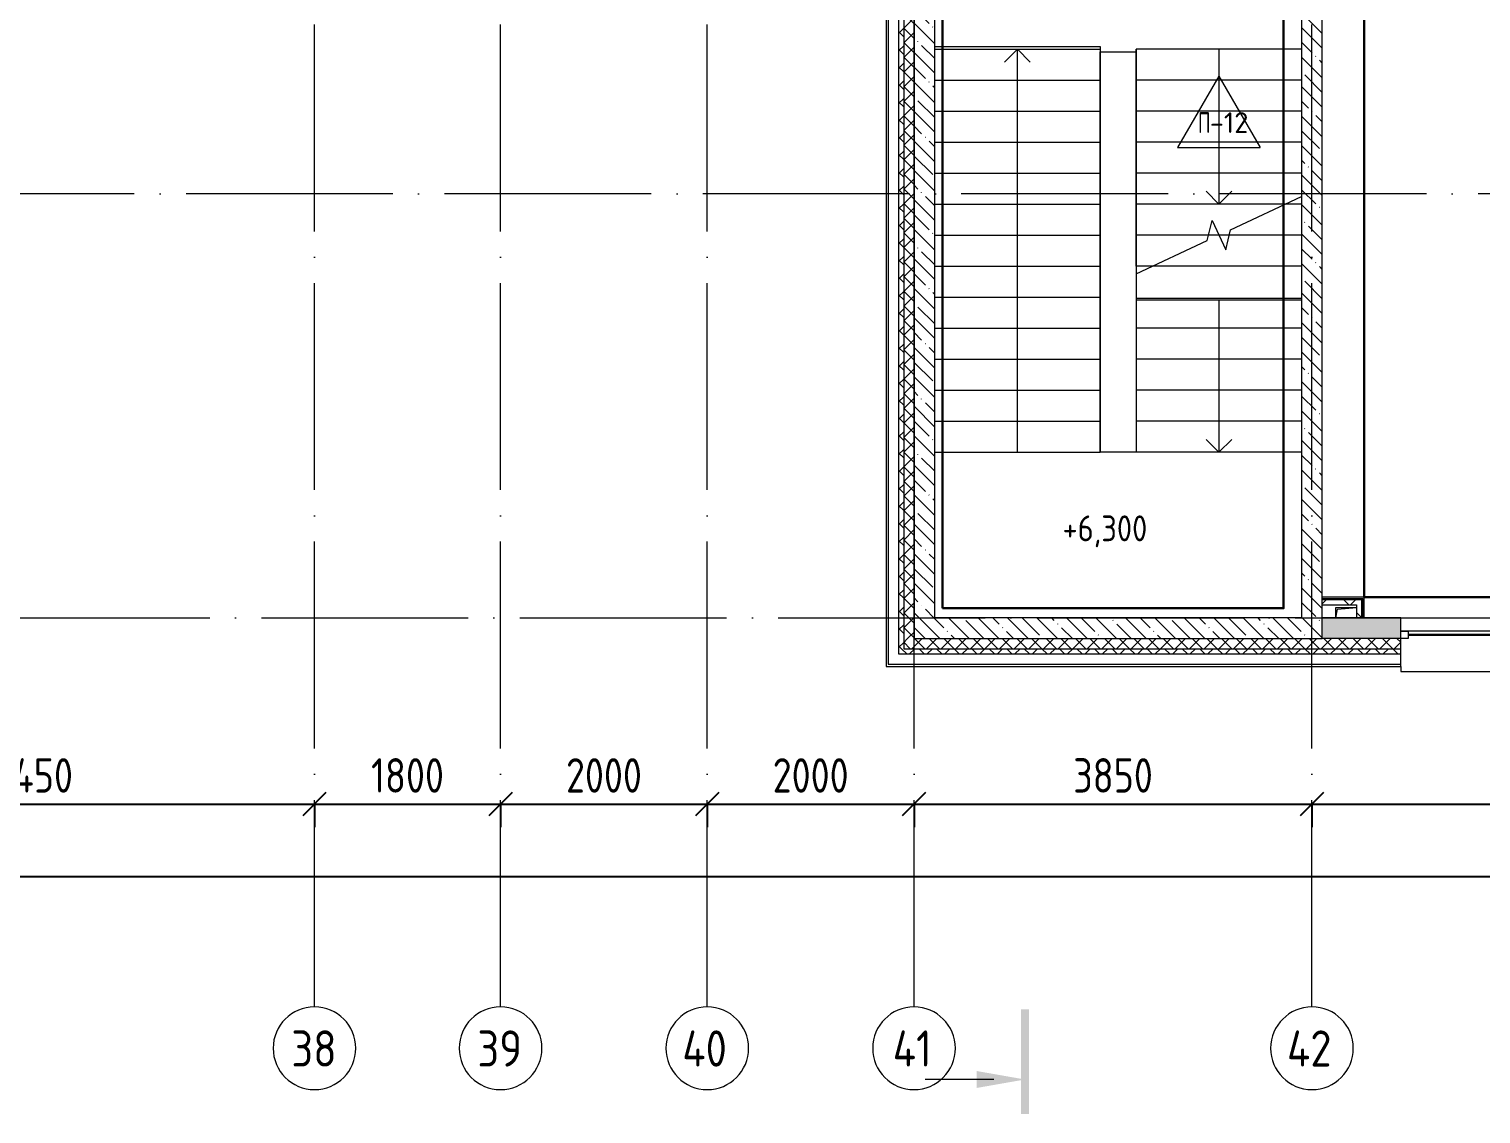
# Model space of a CAD drawing. Header units: millimetres. Extents: x -592259 to 288321, y -552984 to 293768.
# Drawn here: x 155991 to 170038, y -263330 to -252837 of the extents above; entities that cross this region are included whole.
import ezdxf

# ---------------------------------------------------------------- set-up
doc = ezdxf.new("R2010")
doc.units = ezdxf.units.MM
doc.linetypes.add('ADSK_Линия сетки', pattern=[2500, 2000, -250, 0, -250])
doc.linetypes.add('ADSK_Скрыто', pattern=[600, 300, -300])
doc.layers.get('Defpoints').update_dxf_attribs({"color": 250})
for name, color, linetype, lineweight in [('4.5) Штук Гипсовая по ЖБ', 6, 'Continuous', 30), ('4.7) Штук. 6 вып.', 6, 'Continuous', 30), ('A-____-____-DIMS', 250, 'Continuous', 9), ('A-DETL-GENF-OTLN', 250, 'Continuous', 5), ('A-FLOR-____-OTLN', 250, 'Continuous', 9), ('A-GLAZ-____-MCUT', 250, 'Continuous', 9), ('A-GLAZ-____-OTLN', 250, 'Continuous', 5), ('A-ROOF-___-IDEN', 250, 'Continuous', 9), ('A-ROOF-____-MCUT', 250, 'Continuous', 9), ('A-ROOF-____-OTLN', 250, 'Continuous', 5), ('A-ROOF-FNSH-MCUT', 250, 'Continuous', 9), ('A-WALL-____-MCUT', 250, 'Continuous', 13), ('A-WALL-____-PATT', 250, 'Continuous', 13), ('A-WALL-FNSH-MCUT', 250, 'Continuous', 13), ('G-____-____-DIMS', 250, 'Continuous', 9), ('G-____-____-SYMB', 250, 'ADSK_Скрыто', 9), ('I-WALL-____-OTLN', 250, 'Continuous', 9), ('S-GRID-____-IDEN', 250, 'Continuous', 9), ('S-GRID-____-OTLN', 250, 'Continuous', 9), ('S-STRS-____-MBND', 250, 'Continuous', 5), ('S-STRS-____-OTLN', 250, 'Continuous', 5)]:
    doc.layers.add(name, color=color, linetype=linetype, lineweight=lineweight)
doc.styles.add('GOST Common', font='', dxfattribs={"width": 0.9, "height": 350})
doc.styles.add('GOST Common_1', font='', dxfattribs={"width": 0.9, "height": 250})
doc.styles.add('ISOCPEUR_2', font='isocpeur.ttf', dxfattribs={"height": 160})
doc.styles.get("Standard").update_dxf_attribs({"font": 'ГОСТ тип А.ttf'})
doc.styles.get('GOST Common').set_extended_font_data('GOST Common')
doc.styles.get('GOST Common_1').set_extended_font_data('GOST Common')
doc.dimstyles.new('А3', dxfattribs={"dimtxt": 333, "dimasz": 222, "dimexe": 222, "dimexo": 111, "dimgap": 111, "dimtad": 1, "dimtoh": 1, "dimdec": 0, "dimrnd": 0.0015, "dimzin": 0, "dimdsep": 46, "dimtxsty": 'Standard', "dimblk": 'OBLIQUE', "dimcen": 0, "dimclrd": 7, "dimclre": 7, "dimclrt": 7, "dimadec": 0, "dimazin": 0, "dimtfac": 1, "dimtdec": 0, "dimtofl": 0, "dimtmove": 0, "dimatfit": 3, "dimfxl": 1, "dimtolj": 1, "dimtzin": 0, "dimarcsym": 0})
pattern_1 = [(135, (28052.9, -258555.93), (-84.85281, -84.85281), []), (225, (28052.9, -258555.93), (84.85281, -84.85281), [])]
pattern_2 = [(45, (28052.91, -258555.93), (-70.71068, 70.71068), []), (135, (28052.91, -258555.93), (-70.71068, -70.71068), [])]
pattern_3 = [(135, (28052.9, -258555.93), (-142.5612, -142.5612), []), (135, (28195.47, -258555.93), (-142.5612, -142.5612), [252.016, -50.403, 3.353, -47.05])]
pattern_4 = [(45, (28052.9, -258555.93), (-141.42136, 141.42136), []), (135, (28052.9, -258555.93), (-141.42136, -141.42136), [])]

# ---------------------------------------------------------------- blocks, each defined once
blk = doc.blocks.new('Окно_СКБ_2Ст1 - Окно_СКБ_2Ст 3300_ОК2л-29018870-АР1_Маркировочный план 3 этажа секция 2_3')
at = {"layer": 'A-GLAZ-____-MCUT'}
for p, q in [((-1650, -195), (-1650, -125)), ((-1650, -125), (-1580, -125)), ((-1580, -125), (-1580, -195)), ((-820, -195), (-820, -125)), ((-820, -125), (-750, -125)), ((-750, -125), (-750, -195)), ((1580, -195), (1580, -125)), ((1580, -125), (1650, -125)), ((1650, -125), (1650, -195)), ((-1580, -195), (-1650, -195)), ((-1580, -195), (-1600, -195)), ((-1600, -195), (-1600, -205)), ((-1600, -205), (-800, -205)), ((-800, -205), (-1600, -205)), ((-820, -155), (-1580, -155)), ((-1580, -155), (-1580, -195)), ((-1530, -205), (-1530, -155)), ((-870, -205), (-870, -155)), ((-820, -195), (-820, -155)), ((-750, -195), (-820, -195)), ((-800, -195), (-820, -195)), ((-800, -205), (-800, -195)), ((1650, -195), (1580, -195))]:
    blk.add_line(p, q, dxfattribs=at)
at = {"layer": 'A-GLAZ-____-MCUT', "lineweight": 5}
for p, q in [((-1530, -175), (-870, -175)), ((-870, -185), (-1530, -185)), ((1580, -155), (-750, -155)), ((1580, -165), (-750, -165))]:
    blk.add_line(p, q, dxfattribs=at)
at = {"layer": 'A-GLAZ-____-OTLN'}
for p, q in [((-1650, -195), (-1600, -195)), ((-800, -195), (1650, -195))]:
    blk.add_line(p, q, dxfattribs=at)
blk = doc.blocks.new('WNW_Отлив1 - Отлив_металлический 2-28598290-АР1_Маркировочный план 3 этажа секция 2_3')
at = {"layer": 'A-GLAZ-____-OTLN'}
for p, q in [((1650, 320), (-1650, 320)), ((-1650, 320), (-1650, 270)), ((1650, 270), (1650, 320))]:
    blk.add_line(p, q, dxfattribs=at)
blk = doc.blocks.new('_Wn_-As_OpeningMEP_floor__Rectangular - _Wn_-As_OpeningMEP_floor__Rectangular-35307840-АР1_Маркировочный план 3 этажа секция 2_3')
at = {"layer": 'A-DETL-GENF-OTLN', "lineweight": 5}
for p, q in [((-100, 0), (-82, 82)), ((-82, 82), (100, 100))]:
    blk.add_line(p, q, dxfattribs=at)
blk = doc.blocks.new('Ось сетки - Круг_Ø8 мм-39983606-АР1_Маркировочный план 3 этажа секция 2_3')
at = {"layer": 'S-GRID-____-IDEN'}
for start, end in [(360, 180), (180, 360)]:
    blk.add_arc((0, 0), 4, start, end, dxfattribs=at)
blk = doc.blocks.new('_Oblique')
at = {"color": 0, "linetype": 'ByBlock', "lineweight": -2}
blk.add_line((-0.5, -0.5), (0.5, 0.5), dxfattribs=at)
blk = doc.blocks.new('*D4381')
at = {"layer": 'A-____-____-DIMS', "color": 7, "lineweight": -2, "transparency": 16777216}
for p, q in [((153303, -260333), (158753, -260333)), ((153303, -260344), (153303, -260555)), ((158753, -260344), (158753, -260555))]:
    blk.add_line(p, q, dxfattribs=at)
at = {"layer": 'Defpoints', "color": 0, "transparency": 16777216}
for p in [(153303, -260233), (158753, -260233), (158753, -260333)]:
    blk.add_point(p, dxfattribs=at)
at = {"layer": 'A-____-____-DIMS', "color": 7, "lineweight": -2, "transparency": 16777216, "xscale": 222, "yscale": 222, "zscale": 222, "rotation": 180}
blk.add_blockref('_Oblique', (153303, -260333), dxfattribs=at)
at = {"layer": 'A-____-____-DIMS', "color": 7, "lineweight": -2, "transparency": 16777216, "xscale": 222, "yscale": 222, "zscale": 222}
blk.add_blockref('_Oblique', (158753, -260333), dxfattribs=at)
at = {"layer": 'A-____-____-DIMS', "color": 7, "transparency": 16777216, "insert": (156028, -260056), "char_height": 333, "width": 2.57, "attachment_point": 5}
blk.add_mtext('\\A1;5450', dxfattribs=at)
blk = doc.blocks.new('*D4382')
at = {"layer": 'A-____-____-DIMS', "color": 7, "lineweight": -2, "transparency": 16777216}
for p, q in [((158753, -260333), (160553, -260333)), ((158753, -260344), (158753, -260555)), ((160553, -260344), (160553, -260555))]:
    blk.add_line(p, q, dxfattribs=at)
at = {"layer": 'Defpoints', "color": 0, "transparency": 16777216}
for p in [(158753, -260233), (160553, -260233), (160553, -260333)]:
    blk.add_point(p, dxfattribs=at)
at = {"layer": 'A-____-____-DIMS', "color": 7, "lineweight": -2, "transparency": 16777216, "xscale": 222, "yscale": 222, "zscale": 222, "rotation": 180}
blk.add_blockref('_Oblique', (158753, -260333), dxfattribs=at)
at = {"layer": 'A-____-____-DIMS', "color": 7, "lineweight": -2, "transparency": 16777216, "xscale": 222, "yscale": 222, "zscale": 222}
blk.add_blockref('_Oblique', (160553, -260333), dxfattribs=at)
at = {"layer": 'A-____-____-DIMS', "color": 7, "transparency": 16777216, "insert": (159653, -260056), "char_height": 333, "width": 2.3, "attachment_point": 5}
blk.add_mtext('\\A1;1800', dxfattribs=at)
blk = doc.blocks.new('*D4383')
at = {"layer": 'A-____-____-DIMS', "color": 7, "lineweight": -2, "transparency": 16777216}
for p, q in [((160553, -260333), (162553, -260333)), ((160553, -260344), (160553, -260555)), ((162553, -260344), (162553, -260555))]:
    blk.add_line(p, q, dxfattribs=at)
at = {"layer": 'Defpoints', "color": 0, "transparency": 16777216}
for p in [(160553, -260233), (162553, -260233), (162553, -260333)]:
    blk.add_point(p, dxfattribs=at)
at = {"layer": 'A-____-____-DIMS', "color": 7, "lineweight": -2, "transparency": 16777216, "xscale": 222, "yscale": 222, "zscale": 222, "rotation": 180}
blk.add_blockref('_Oblique', (160553, -260333), dxfattribs=at)
at = {"layer": 'A-____-____-DIMS', "color": 7, "lineweight": -2, "transparency": 16777216, "xscale": 222, "yscale": 222, "zscale": 222}
blk.add_blockref('_Oblique', (162553, -260333), dxfattribs=at)
at = {"layer": 'A-____-____-DIMS', "color": 7, "transparency": 16777216, "insert": (161553, -260056), "char_height": 333, "width": 2.48, "attachment_point": 5}
blk.add_mtext('\\A1;2000', dxfattribs=at)
blk = doc.blocks.new('*D4384')
at = {"layer": 'A-____-____-DIMS', "color": 7, "lineweight": -2, "transparency": 16777216}
for p, q in [((162553, -260333), (164553, -260333)), ((162553, -260344), (162553, -260555)), ((164553, -260344), (164553, -260555))]:
    blk.add_line(p, q, dxfattribs=at)
at = {"layer": 'Defpoints', "color": 0, "transparency": 16777216}
for p in [(162553, -260233), (164553, -260233), (164553, -260333)]:
    blk.add_point(p, dxfattribs=at)
at = {"layer": 'A-____-____-DIMS', "color": 7, "lineweight": -2, "transparency": 16777216, "xscale": 222, "yscale": 222, "zscale": 222, "rotation": 180}
blk.add_blockref('_Oblique', (162553, -260333), dxfattribs=at)
at = {"layer": 'A-____-____-DIMS', "color": 7, "lineweight": -2, "transparency": 16777216, "xscale": 222, "yscale": 222, "zscale": 222}
blk.add_blockref('_Oblique', (164553, -260333), dxfattribs=at)
at = {"layer": 'A-____-____-DIMS', "color": 7, "transparency": 16777216, "insert": (163553, -260056), "char_height": 333, "width": 2.48, "attachment_point": 5}
blk.add_mtext('\\A1;2000', dxfattribs=at)
blk = doc.blocks.new('*D4385')
at = {"layer": 'A-____-____-DIMS', "color": 7, "lineweight": -2, "transparency": 16777216}
for p, q in [((164553, -260333), (168403, -260333)), ((164553, -260344), (164553, -260555)), ((168403, -260344), (168403, -260555))]:
    blk.add_line(p, q, dxfattribs=at)
at = {"layer": 'Defpoints', "color": 0, "transparency": 16777216}
for p in [(164553, -260233), (168403, -260233), (168403, -260333)]:
    blk.add_point(p, dxfattribs=at)
at = {"layer": 'A-____-____-DIMS', "color": 7, "lineweight": -2, "transparency": 16777216, "xscale": 222, "yscale": 222, "zscale": 222, "rotation": 180}
blk.add_blockref('_Oblique', (164553, -260333), dxfattribs=at)
at = {"layer": 'A-____-____-DIMS', "color": 7, "lineweight": -2, "transparency": 16777216, "xscale": 222, "yscale": 222, "zscale": 222}
blk.add_blockref('_Oblique', (168403, -260333), dxfattribs=at)
at = {"layer": 'A-____-____-DIMS', "color": 7, "transparency": 16777216, "insert": (166478, -260056), "char_height": 333, "width": 2.48, "attachment_point": 5}
blk.add_mtext('\\A1;3850', dxfattribs=at)
blk = doc.blocks.new('*D4386')
at = {"layer": 'A-____-____-DIMS', "color": 7, "lineweight": -2, "transparency": 16777216}
for p, q in [((168403, -260333), (173303, -260333)), ((168403, -260344), (168403, -260555)), ((173303, -260344), (173303, -260555))]:
    blk.add_line(p, q, dxfattribs=at)
at = {"layer": 'Defpoints', "color": 0, "transparency": 16777216}
for p in [(168403, -260233), (173303, -260233), (173303, -260333)]:
    blk.add_point(p, dxfattribs=at)
at = {"layer": 'A-____-____-DIMS', "color": 7, "lineweight": -2, "transparency": 16777216, "xscale": 222, "yscale": 222, "zscale": 222, "rotation": 180}
blk.add_blockref('_Oblique', (168403, -260333), dxfattribs=at)
at = {"layer": 'A-____-____-DIMS', "color": 7, "lineweight": -2, "transparency": 16777216, "xscale": 222, "yscale": 222, "zscale": 222}
blk.add_blockref('_Oblique', (173303, -260333), dxfattribs=at)
at = {"layer": 'A-____-____-DIMS', "color": 7, "transparency": 16777216, "insert": (170853, -260056), "char_height": 333, "width": 2.57, "attachment_point": 5}
blk.add_mtext('\\A1;4900', dxfattribs=at)
blk = doc.blocks.new('*D4432')
at = {"layer": 'A-____-____-DIMS', "color": 7, "lineweight": -2, "transparency": 16777216}
for p, q in [((97203, -261033), (180803, -261033)), ((97203, -261044), (97203, -261255)), ((180803, -261044), (180803, -261255))]:
    blk.add_line(p, q, dxfattribs=at)
at = {"layer": 'Defpoints', "color": 0, "transparency": 16777216}
for p in [(97203, -260933), (180803, -260933), (180803, -261033)]:
    blk.add_point(p, dxfattribs=at)
at = {"layer": 'A-____-____-DIMS', "color": 7, "lineweight": -2, "transparency": 16777216, "xscale": 222, "yscale": 222, "zscale": 222, "rotation": 180}
blk.add_blockref('_Oblique', (97203, -261033), dxfattribs=at)
at = {"layer": 'A-____-____-DIMS', "color": 7, "lineweight": -2, "transparency": 16777216, "xscale": 222, "yscale": 222, "zscale": 222}
blk.add_blockref('_Oblique', (180803, -261033), dxfattribs=at)
at = {"layer": 'A-____-____-DIMS', "color": 7, "transparency": 16777216, "insert": (139003, -260756), "char_height": 333, "width": 3.1, "attachment_point": 5}
blk.add_mtext('\\A1;83600', dxfattribs=at)
blk = doc.blocks.new('Разрез - Номер вида сзади_3_5 мм-32550532-АР1_Маркировочный план 3 этажа секция 2_3')
at = {"layer": 'G-____-____-SYMB', "linetype": 'Continuous'}
for points in [[(9.8, 0.4), (9.8, -0.39), (-0.33, -0.39), (-0.33, 0.4)], [(2.18, -4.67), (3, 0), (3.82, -4.67)]]:
    blk.add_hatch(color=256, dxfattribs=at).paths.add_polyline_path(points)
at = {"layer": 'G-____-____-SYMB', "linetype": 'Continuous', "lineweight": 20}
blk.add_line((3, -3), (3, -9.66), dxfattribs=at)
blk = doc.blocks.new('ADSK_Марка_отделка-ступеней - Типоразмер_ADSK_Марка-39154903-АР1_Маркировочный план 3 этажа секция 2_3')
at = {"layer": 'A-ROOF-___-IDEN'}
for p, q in [((0, 6.22), (-4, -0.71)), ((0, 6.22), (4, -0.71)), ((-4, -0.71), (4, -0.71))]:
    blk.add_line(p, q, dxfattribs=at)

msp = doc.modelspace()

# ---------------------------------------------------------------- hatches: boundary and pattern name
at = {"layer": 'A-WALL-____-PATT', "lineweight": 15}
h = msp.add_hatch(dxfattribs=at)
h.set_pattern_fill('FP_19', color=256, style=0, pattern_type=2)
h.set_pattern_definition(pattern_3)
h.paths.add_polyline_path([(168302.9057, -258730.9286), (168502.9057, -258730.9286), (168502.9057, -251445.9292), (168302.9057, -251445.9292), (168302.9057, -258704.5955)])
h.paths.add_polyline_path([(168302.9057, -249805.9292), (168502.9057, -249805.9292), (168502.9057, -248130.928), (168302.9057, -248130.928), (168302.9057, -249785.9292)])
h = msp.add_hatch(dxfattribs=at)
h.set_pattern_fill('FP_19', color=256, style=0, pattern_type=2)
h.set_pattern_definition(pattern_3)
h.paths.add_polyline_path([(164752.9057, -258530.9286), (164752.9057, -250830.8689), (164552.9057, -250830.8689), (164552.9057, -258530.9286)])
h.paths.add_polyline_path([(164728.2838, -249930.8689), (164752.9057, -249930.8689), (164752.9057, -248530.9286), (164552.9057, -248530.9286), (164552.9057, -249930.8689)])
h = msp.add_hatch(dxfattribs=at)
h.set_pattern_fill('FP_48', color=256, style=0, pattern_type=2)
h.set_pattern_definition(pattern_1)
h.paths.add_polyline_path([(164402.8838, -258830.9286), (164452.8838, -258830.9286), (164452.8838, -250830.8689), (164402.8838, -250830.8689), (164402.8838, -258830.2957)])
h.paths.add_polyline_path([(164452.8838, -249930.8689), (164452.8838, -248800.9286), (164402.8838, -248800.9286), (164402.8838, -249930.8689)])
h = msp.add_hatch(dxfattribs=at)
h.set_pattern_fill('FP_49', color=256, style=0, pattern_type=2)
h.set_pattern_definition(pattern_2)
h.paths.add_polyline_path([(164452.8838, -258730.9286), (164552.8838, -258730.9286), (164552.8838, -250830.8689), (164452.8838, -250830.8689), (164452.8838, -258530.9286)])
h.paths.add_polyline_path([(164452.8838, -249930.8689), (164552.8838, -249930.8689), (164552.8838, -248800.9286), (164452.8838, -248800.9286), (164452.8838, -249305.9292)])
h = msp.add_hatch(dxfattribs=at)
h.set_pattern_fill('FP_52', color=256, style=0, pattern_type=2)
h.set_pattern_definition(pattern_4)
h.paths.add_polyline_path([(168783.0927, -258405.9286), (168882.8838, -258405.9286), (168882.8838, -258355.9286), (168502.9057, -258356.1252), (168502.9057, -258405.9286), (168626.5381, -258405.9286)])
h = msp.add_hatch(dxfattribs=at)
h.set_pattern_fill('FP_52', color=256, style=0, pattern_type=2)
h.set_pattern_definition(pattern_4)
h.paths.add_polyline_path([(168832.8838, -258530.9286), (168882.8838, -258530.9286), (168882.8838, -258405.9286), (168832.8838, -258405.9286), (168832.8838, -258430.9286)])
h = msp.add_hatch(dxfattribs=at)
h.set_pattern_fill('FP_19', color=256, style=0, pattern_type=2)
h.set_pattern_definition(pattern_3)
h.paths.add_polyline_path([(167431.4897, -258730.9286), (168302.9051, -258730.9286), (168302.9051, -258530.9286), (164552.9057, -258530.9286), (164552.9057, -258730.9286), (166079.8867, -258730.9286)])
h = msp.add_hatch(dxfattribs=at)
h.set_pattern_fill('FP_124', color=256, style=0, pattern_type=2)
h.set_pattern_definition([(50, (28052.9, -258555.93), (364.3679, -31.8783), [38.1, -419.1]), (355, (28052.9, -258555.93), (-70.48585, 382.1133), [30.48, -335.28]), (100.451, (28083.27, -258558.6), (293.885, 350.2334), [32.38, -356.18]), (46.184, (28052.9, -258454.33), (542.1585, -84.0858), [57.15, -628.65]), (96.636, (28098.1, -258461.34), (474.8049, 494.8554), [48.57, -534.27]), (351.184, (28052.9, -258454.33), (474.8102, 494.85), [45.72, -502.92]), (21, (28103.7, -258479.73), (303.22847, -204.53046), [38.1, -419.1]), (326, (28103.7, -258479.73), (123.6039, 368.376), [30.48, -335.28]), (71.451, (28128.97, -258496.77), (426.8341, 163.8427), [32.38, -356.18]), (37.5, (28052.9, -258555.93), (6.17665, 169.11015), [16.764, -314.452, 16.764, -323.596, -336.55]), (37.5, (28052.9, -258555.93), (6.17665, 169.11015), [-671.576, 16.764, -319.786]), (7.5, (28052.9, -258555.93), (133.63888, 200.3615), [16.764, -177.292, 16.764, -306.832, -128.27]), (7.5, (28052.9, -258555.93), (133.63888, 200.3615), [-517.652, 16.764, -111.506]), (327.5, (27939.62, -258555.93), (271.18182, -11.45836), [16.764, -110.236, 16.764, -379.476, -525.78]), (327.5, (27939.62, -258555.93), (271.18182, -11.45836), [-523.24, 16.764, -509.016]), (317.5, (27888.82, -258555.93), (296.2585, 50.85285), [16.764, -148.336, 16.764, -246.38, -373.38]), (317.5, (27888.82, -258555.93), (296.2585, 50.85285), [-428.244, 16.764, -356.616])])
h.paths.add_polyline_path([(173502.8838, -258730.9286), (180602.9057, -258730.9286), (180602.9057, -258530.9286), (173502.8838, -258530.9286), (173502.8838, -258543.6638)])
h.paths.add_polyline_path([(172792.8342, -258730.9286), (173102.8838, -258730.9286), (173102.8838, -258530.9286), (172562.4057, -258530.9286), (172562.4057, -258730.9286)])
h.paths.add_polyline_path([(169262.4057, -258730.9286), (169262.4057, -258530.9286), (168502.9057, -258530.9286), (168502.9057, -258730.9286), (168783.0927, -258730.9286)])
h = msp.add_hatch(dxfattribs=at)
h.set_pattern_fill('FP_49', color=256, style=0, pattern_type=2)
h.set_pattern_definition(pattern_2)
h.paths.add_polyline_path([(168302.9051, -258830.9286), (168402.8832, -258830.9286), (168402.8832, -258730.9286), (164452.8838, -258730.9286), (164452.9057, -258830.9286), (167431.4897, -258830.9286)])
h = msp.add_hatch(dxfattribs=at)
h.set_pattern_fill('FP_49', color=256, style=0, pattern_type=2)
h.set_pattern_definition(pattern_2)
h.paths.add_polyline_path([(173102.8838, -258830.9286), (173212.9057, -258830.9286), (173212.9057, -258730.9286), (172562.4057, -258730.9286), (172562.4057, -258830.9286), (172992.8342, -258830.9286)])
h.paths.add_polyline_path([(169262.4057, -258830.9286), (169262.4057, -258730.9286), (168402.8832, -258730.9286), (168402.8832, -258830.9286), (168783.0927, -258830.9286)])
h = msp.add_hatch(dxfattribs=at)
h.set_pattern_fill('FP_48', color=256, style=0, pattern_type=2)
h.set_pattern_definition(pattern_1)
h.paths.add_polyline_path([(168302.9051, -258880.9286), (168402.8832, -258880.9286), (168402.8832, -258830.9286), (164402.8838, -258830.9286), (164402.8838, -258880.9286), (167431.4897, -258880.9286)])
h = msp.add_hatch(dxfattribs=at)
h.set_pattern_fill('FP_48', color=256, style=0, pattern_type=2)
h.set_pattern_definition(pattern_1)
h.paths.add_polyline_path([(173212.9057, -258880.9286), (173212.9057, -258830.9286), (172562.4057, -258830.9286), (172562.4057, -258880.9286), (173102.8838, -258880.9286)])
h.paths.add_polyline_path([(169262.4057, -258880.9286), (169262.4057, -258830.9286), (168402.8832, -258830.9286), (168402.8832, -258880.9286), (168783.0927, -258880.9286)])

# ---------------------------------------------------------------- linework, layer by layer
at = {"layer": '4.5) Штук Гипсовая по ЖБ'}
for p, q in [((168907.84, -258330.9286), (168907.84, -248048.4336)), ((172847.6512, -258330.9286), (168907.84, -258330.9286))]:
    msp.add_line(p, q, dxfattribs=at)
at = {"layer": '4.7) Штук. 6 вып.'}
msp.add_lwpolyline([(164829.0087, -258439.794), (168128.3184, -258439.794), (168128.3184, -249672.6995), (164829.0087, -249672.6995)], close=True, dxfattribs=at)
at = {"layer": 'A-FLOR-____-OTLN', "lineweight": 5}
for p, q in [((164752.9057, -253030.9292), (166352.9057, -253030.9292)), ((166352.9057, -253030.9292), (166352.9057, -253055.9292)), ((166352.9057, -253055.9292), (166702.9053, -253055.9292)), ((168632.8838, -258530.9286), (168632.8838, -258430.9286)), ((168632.8838, -258430.9286), (168832.8838, -258430.9286))]:
    msp.add_line(p, q, dxfattribs=at)
at = {"layer": 'A-ROOF-____-MCUT', "color": 7, "lineweight": 13}
for p, q in [((166702.9053, -255439.9292), (166702.9053, -255455.9292)), ((166702.9053, -255439.9292), (168302.9057, -255439.9292)), ((166702.9053, -255455.9292), (168302.9057, -255455.9292))]:
    msp.add_line(p, q, dxfattribs=at)
at = {"layer": 'A-ROOF-____-OTLN'}
for p, q in [((164752.9057, -253005.9292), (166352.9057, -253005.9292)), ((166352.9057, -253005.9292), (166352.9057, -253030.9292)), ((166352.9057, -253055.9292), (166352.9057, -255130.9292)), ((166702.9053, -253630.9292), (166702.9053, -253030.9292)), ((168302.9057, -253030.9292), (166702.9053, -253030.9292)), ((164752.9057, -253330.9292), (166352.9057, -253330.9292)), ((168302.9057, -253330.9292), (166702.9053, -253330.9292)), ((164752.9057, -253630.9292), (166352.9057, -253630.9292)), ((166702.9053, -255130.9292), (166702.9053, -253630.9292)), ((168302.9057, -253630.9292), (166702.9053, -253630.9292)), ((164752.9057, -253930.9292), (166352.9057, -253930.9292)), ((168302.9057, -253930.9292), (166702.9053, -253930.9292)), ((164752.9057, -254230.9292), (166352.9057, -254230.9292)), ((168302.9057, -254230.9292), (166702.9053, -254230.9292)), ((164752.9057, -254530.9292), (166352.9057, -254530.9292)), ((168302.9057, -254530.9292), (166702.9053, -254530.9292)), ((164752.9057, -254830.9292), (166352.9057, -254830.9292)), ((168302.9057, -254830.9292), (166702.9053, -254830.9292)), ((164752.9057, -255130.9292), (166352.9057, -255130.9292)), ((166352.9057, -255130.9292), (166352.9057, -256930.9292)), ((164752.9057, -255430.9292), (166352.9057, -255430.9292)), ((164752.9057, -255730.9292), (166352.9057, -255730.9292)), ((164752.9057, -256030.9292), (166352.9057, -256030.9292)), ((164752.9057, -256330.9292), (166352.9057, -256330.9292)), ((164752.9057, -256630.9292), (166352.9057, -256630.9292)), ((164752.9057, -256930.9292), (166352.9057, -256930.9292))]:
    msp.add_line(p, q, dxfattribs=at)
at = {"layer": 'A-ROOF-FNSH-MCUT', "color": 10, "lineweight": 5}
for p, q in [((166702.9053, -255130.9292), (166702.9053, -255439.9292)), ((168302.9057, -255130.9292), (166702.9053, -255130.9292))]:
    msp.add_line(p, q, dxfattribs=at)
at = {"layer": 'A-WALL-____-MCUT', "lineweight": 15}
for p, q in [((164302.8838, -250830.8689), (164302.8838, -258980.9286)), ((168502.9057, -258343.4286), (168895.3838, -258343.4286)), ((168895.3838, -258343.4286), (168895.3838, -258530.9286)), ((168502.9057, -258730.9286), (168502.9057, -258530.9286)), ((164302.8838, -258980.9286), (169262.4057, -258980.9286))]:
    msp.add_line(p, q, dxfattribs=at)
at = {"layer": 'A-WALL-____-MCUT', "color": 7, "lineweight": 15}
for p, q in [((164402.8838, -250830.8689), (164402.8838, -258880.9286)), ((164452.8838, -250830.8689), (164452.8838, -258830.9286)), ((164552.8838, -258530.9286), (164552.8838, -250830.8689)), ((168502.9057, -258355.9286), (168882.8838, -258355.9286)), ((168502.9057, -258405.9286), (168832.8838, -258405.9286)), ((168832.8838, -258405.9286), (168832.8838, -258530.9286)), ((168882.8838, -258355.9286), (168882.8838, -258530.9286)), ((169262.4057, -258530.9286), (168502.9057, -258530.9286)), ((168832.8838, -258530.9286), (168882.8838, -258530.9286)), ((169262.4057, -258730.9286), (169262.4057, -258530.9286)), ((169262.4057, -258730.9286), (168502.9057, -258730.9286)), ((164452.8838, -258830.9286), (169262.4057, -258830.9286)), ((169262.4057, -258880.9286), (169262.4057, -258830.9286)), ((164402.8838, -258880.9286), (169262.4057, -258880.9286))]:
    msp.add_line(p, q, dxfattribs=at)
at = {"layer": 'A-WALL-____-MCUT', "color": 250, "lineweight": 15}
for p, q in [((164552.9057, -250830.8689), (164552.9057, -258730.9286)), ((164752.9057, -258530.9286), (164752.9057, -250830.8689)), ((168302.9057, -251465.9292), (168302.9057, -258530.9286)), ((168502.9057, -258530.9286), (168502.9057, -251465.9292)), ((168302.9057, -258530.9286), (164752.9057, -258530.9286)), ((164552.9057, -258730.9286), (168502.9057, -258730.9286))]:
    msp.add_line(p, q, dxfattribs=at)
at = {"layer": 'A-WALL-____-MCUT', "color": 10, "lineweight": 15}
for p, q in [((164552.8838, -258730.9286), (164552.8838, -258530.9286)), ((164552.9057, -258730.9286), (164552.8838, -258730.9286)), ((169262.4057, -258830.9286), (169262.4057, -258730.9286)), ((169262.4057, -258980.9286), (169262.4057, -258880.9286))]:
    msp.add_line(p, q, dxfattribs=at)
at = {"layer": 'A-WALL-FNSH-MCUT', "lineweight": 15}
for p, q in [((164282.8838, -250830.8689), (164282.8838, -259000.9286)), ((168907.8838, -258330.9286), (168502.9057, -258330.9286)), ((168907.8838, -258530.9286), (168907.8838, -258330.9286)), ((168882.8838, -258530.9286), (168907.8838, -258530.9286)), ((164282.8838, -259000.9286), (169262.4057, -259000.9286)), ((169262.4057, -259000.9286), (169262.4057, -258980.9286))]:
    msp.add_line(p, q, dxfattribs=at)
at = {"layer": 'I-WALL-____-OTLN', "lineweight": 15}
msp.add_line((169262.4057, -258530.9286), (172562.4057, -258530.9286), dxfattribs=at)
at = {"layer": 'S-GRID-____-OTLN', "linetype": 'ADSK_Линия сетки'}
for p, q in [((158752.9057, -262294.7685), (158752.9057, -197353.9241)), ((160552.9057, -262294.7685), (160552.9057, -197353.9241)), ((162552.9057, -262294.7691), (162552.9057, -197353.9241)), ((164552.9057, -262294.7685), (164552.9057, -197353.9241)), ((168402.9057, -262294.7685), (168402.9057, -197353.9241)), ((184510.8783, -254430.9286), (127372.9057, -254430.9286)), ((93236.8325, -258530.9286), (184510.8783, -258530.9286))]:
    msp.add_line(p, q, dxfattribs=at)
at = {"layer": 'S-STRS-____-MBND'}
for p, q in [((167616.1827, -254778.1019), (168302.8832, -254457.8882)), ((167389.6058, -254883.7565), (167436.8601, -254689.3186)), ((167436.8601, -254689.3186), (167568.9283, -254972.5398)), ((167568.9283, -254972.5398), (167616.1827, -254778.1019)), ((166702.9053, -255203.9702), (167389.6058, -254883.7565))]:
    msp.add_line(p, q, dxfattribs=at)
at = {"layer": 'S-STRS-____-OTLN', "lineweight": 9}
for p, q in [((165552.9057, -253030.9292), (165427.9057, -253155.9292)), ((165552.9057, -253330.9292), (165552.9057, -253030.9292)), ((165552.9057, -253030.9292), (165677.9057, -253155.9292)), ((167502.8942, -253030.9292), (167502.8942, -253330.9292)), ((165552.9057, -253630.9292), (165552.9057, -253330.9292)), ((167502.8942, -253330.9292), (167502.8942, -253630.9292)), ((165552.9057, -253930.9292), (165552.9057, -253630.9292)), ((167502.8942, -253630.9292), (167502.8942, -253930.9292)), ((165552.9057, -254230.9292), (165552.9057, -253930.9292)), ((167502.8942, -253930.9292), (167502.8942, -254230.9292)), ((165552.9057, -254530.9292), (165552.9057, -254230.9292)), ((167502.8942, -254230.9292), (167502.8942, -254530.9292)), ((167502.8942, -254530.9292), (167377.8942, -254405.9292)), ((167502.8942, -254530.9292), (167627.8942, -254405.9292)), ((165552.9057, -254830.9292), (165552.9057, -254530.9292)), ((165552.9057, -255130.9292), (165552.9057, -254830.9292)), ((165552.9057, -255430.9292), (165552.9057, -255130.9292)), ((165552.9057, -255730.9292), (165552.9057, -255430.9292)), ((167502.9051, -255455.9292), (167502.9051, -255730.9292)), ((165552.9057, -256030.9292), (165552.9057, -255730.9292)), ((167502.9051, -255730.9292), (167502.9051, -256030.9292)), ((165552.9057, -256330.9292), (165552.9057, -256030.9292)), ((167502.9051, -256030.9292), (167502.9051, -256330.9292)), ((165552.9057, -256630.9292), (165552.9057, -256330.9292)), ((167502.9051, -256330.9292), (167502.9051, -256630.9292)), ((165552.9057, -256930.9292), (165552.9057, -256630.9292)), ((167502.9051, -256630.9292), (167502.9051, -256930.9292)), ((167502.9051, -256930.9292), (167377.9051, -256805.9292)), ((167502.9051, -256930.9292), (167627.9051, -256805.9292))]:
    msp.add_line(p, q, dxfattribs=at)
at = {"layer": 'S-STRS-____-OTLN'}
for p, q in [((166352.9057, -253330.9292), (166352.9057, -253055.9292)), ((168302.8832, -253030.9292), (166702.9053, -253030.9292)), ((166702.9053, -253030.9292), (166702.9053, -253330.9292)), ((168302.8832, -253030.9292), (166702.9053, -253030.9292)), ((164752.9057, -253330.9292), (166352.9057, -253330.9292)), ((164752.9057, -253330.9292), (166352.9057, -253330.9292)), ((166352.9057, -253630.9292), (166352.9057, -253330.9292)), ((166702.9053, -253330.9292), (166702.9053, -253630.9292)), ((168302.8832, -253330.9292), (166702.9053, -253330.9292)), ((168302.8832, -253330.9292), (166702.9053, -253330.9292)), ((164752.9057, -253630.9292), (166352.9057, -253630.9292)), ((164752.9057, -253630.9292), (166352.9057, -253630.9292)), ((166352.9057, -253930.9292), (166352.9057, -253630.9292)), ((166702.9053, -253630.9292), (166702.9053, -253930.9292)), ((168302.8832, -253630.9292), (166702.9053, -253630.9292)), ((168302.8832, -253630.9292), (166702.9053, -253630.9292)), ((164752.9057, -253930.9292), (166352.9057, -253930.9292)), ((164752.9057, -253930.9292), (166352.9057, -253930.9292)), ((166352.9057, -254230.9292), (166352.9057, -253930.9292)), ((166702.9053, -253930.9292), (166702.9053, -254230.9292)), ((168302.8832, -253930.9292), (166702.9053, -253930.9292)), ((168302.8832, -253930.9292), (166702.9053, -253930.9292)), ((164752.9057, -254230.9292), (166352.9057, -254230.9292)), ((164752.9057, -254230.9292), (166352.9057, -254230.9292)), ((166352.9057, -254530.9292), (166352.9057, -254230.9292)), ((166702.9053, -254230.9292), (166702.9053, -254530.9292)), ((168302.8832, -254230.9292), (166702.9053, -254230.9292)), ((168302.8832, -254230.9292), (166702.9053, -254230.9292)), ((164752.9057, -254530.9292), (166352.9057, -254530.9292)), ((164752.9057, -254530.9292), (166352.9057, -254530.9292)), ((166352.9057, -254830.9292), (166352.9057, -254530.9292)), ((166702.9053, -254530.9292), (166702.9053, -254830.9292)), ((168146.2463, -254530.9292), (166702.9053, -254530.9292)), ((168146.2463, -254530.9292), (166702.9053, -254530.9292)), ((164752.9057, -254830.9292), (166352.9057, -254830.9292)), ((164752.9057, -254830.9292), (166352.9057, -254830.9292)), ((166352.9057, -255130.9292), (166352.9057, -254830.9292)), ((166702.9053, -254830.9292), (166702.9053, -255130.9292)), ((167402.4444, -254830.9292), (166702.9053, -254830.9292)), ((167402.4444, -254830.9292), (166702.9053, -254830.9292)), ((167603.3441, -254830.9292), (167502.8942, -254830.9292)), ((167603.3441, -254830.9292), (167502.8942, -254830.9292)), ((164752.9057, -255130.9292), (166352.9057, -255130.9292)), ((164752.9057, -255130.9292), (166352.9057, -255130.9292)), ((166352.9057, -255430.9292), (166352.9057, -255130.9292)), ((166702.9053, -255130.9292), (166702.9053, -255203.9702)), ((166859.5422, -255130.9292), (166702.9053, -255130.9292)), ((166859.5422, -255130.9292), (166702.9053, -255130.9292)), ((164752.9057, -255430.9292), (166352.9057, -255430.9292)), ((164752.9057, -255430.9292), (166352.9057, -255430.9292)), ((166352.9057, -255730.9292), (166352.9057, -255430.9292)), ((166702.9051, -255455.9292), (166702.9051, -255730.9292)), ((164752.9057, -255730.9292), (166352.9057, -255730.9292)), ((164752.9057, -255730.9292), (166352.9057, -255730.9292)), ((166352.9057, -256030.9292), (166352.9057, -255730.9292)), ((166702.9051, -255730.9292), (166702.9051, -256030.9292)), ((168302.9051, -255730.9292), (166702.9051, -255730.9292)), ((168302.9051, -255730.9292), (166702.9051, -255730.9292)), ((164752.9057, -256030.9292), (166352.9057, -256030.9292)), ((164752.9057, -256030.9292), (166352.9057, -256030.9292)), ((166352.9057, -256330.9292), (166352.9057, -256030.9292)), ((166702.9051, -256030.9292), (166702.9051, -256330.9292)), ((168302.9051, -256030.9292), (166702.9051, -256030.9292)), ((168302.9051, -256030.9292), (166702.9051, -256030.9292)), ((164752.9057, -256330.9292), (166352.9057, -256330.9292)), ((164752.9057, -256330.9292), (166352.9057, -256330.9292)), ((166352.9057, -256630.9292), (166352.9057, -256330.9292)), ((166702.9051, -256330.9292), (166702.9051, -256630.9292)), ((168302.9051, -256330.9292), (166702.9051, -256330.9292)), ((168302.9051, -256330.9292), (166702.9051, -256330.9292)), ((164752.9057, -256630.9292), (166352.9057, -256630.9292)), ((164752.9057, -256630.9292), (166352.9057, -256630.9292)), ((166352.9057, -256930.9292), (166352.9057, -256630.9292)), ((166702.9051, -256630.9292), (166702.9051, -256930.9292)), ((168302.9051, -256630.9292), (166702.9051, -256630.9292)), ((168302.9051, -256630.9292), (166702.9051, -256630.9292)), ((164752.9057, -256930.9292), (166352.9057, -256930.9292)), ((164752.9057, -256930.9292), (166352.9057, -256930.9292)), ((166652.9272, -256930.9292), (166352.9057, -256930.9292)), ((166702.9051, -256930.9292), (166652.9272, -256930.9292)), ((168302.9051, -256930.9292), (166702.9051, -256930.9292)), ((168302.9051, -256930.9292), (166702.9051, -256930.9292))]:
    msp.add_line(p, q, dxfattribs=at)

# ---------------------------------------------------------------- block references
at = {"layer": 'A-GLAZ-____-OTLN'}
msp.add_blockref('_Wn_-As_OpeningMEP_floor__Rectangular - _Wn_-As_OpeningMEP_floor__Rectangular-35307840-АР1_Маркировочный план 3 этажа секция 2_3', (168732.8838, -258530.9286), dxfattribs=at)
at = {"layer": 'A-GLAZ-____-OTLN', "rotation": 180}
for name, p in [('Окно_СКБ_2Ст1 - Окно_СКБ_2Ст 3300_ОК2л-29018870-АР1_Маркировочный план 3 этажа секция 2_3', (170912.4057, -258855.9286)), ('WNW_Отлив1 - Отлив_металлический 2-28598290-АР1_Маркировочный план 3 этажа секция 2_3', (170912.4057, -258730.9286))]:
    msp.add_blockref(name, p, dxfattribs=at)
at = {"layer": 'A-ROOF-___-IDEN', "xscale": 99.99999999999993, "yscale": 99.99999999999993, "zscale": 99.99999999999993}
msp.add_blockref('ADSK_Марка_отделка-ступеней - Типоразмер_ADSK_Марка-39154903-АР1_Маркировочный план 3 этажа секция 2_3', (167502.9055, -253913.3737), dxfattribs=at)
at = {"layer": 'G-____-____-SYMB', "linetype": 'Continuous', "lineweight": 40, "extrusion": (0, 0, -1), "xscale": 99.99999999999993, "yscale": 99.99999999999993, "zscale": 99.99999999999993, "rotation": 90.00000000000001}
msp.add_blockref('Разрез - Номер вида сзади_3_5 мм-32550532-АР1_Маркировочный план 3 этажа секция 2_3', (-165626.1265, -263296.904), dxfattribs=at)
at = {"layer": 'S-GRID-____-IDEN', "xscale": 99.99999999999993, "yscale": 99.99999999999993, "zscale": 99.99999999999993}
for p in [(158752.9057, -262694.7685), (160552.9057, -262694.7685), (162552.9057, -262694.7691), (164552.9057, -262694.7685), (168402.9057, -262694.7685)]:
    msp.add_blockref('Ось сетки - Круг_Ø8 мм-39983606-АР1_Маркировочный план 3 этажа секция 2_3', p, dxfattribs=at)

# ---------------------------------------------------------------- texts
at = {"layer": 'A-ROOF-___-IDEN', "char_height": 200, "attachment_point": 1, "style": 'ISOCPEUR_2'}
for s, insert, width in [('\\fISOCPEUR|b0|i0|c204|p34|;\\W.7;П', (167298.7246, -253642.2861), 140.295312), ('-12', (167414.4798, -253642.2861), 331.096937)]:
    msp.add_mtext(s, dxfattribs=dict(at, insert=insert, width=width))
at = {"layer": 'G-____-____-DIMS', "insert": (165989.6849, -257541.3047), "char_height": 250, "width": 1028.822569, "attachment_point": 1, "line_spacing_factor": 1.022761, "style": 'GOST Common_1'}
msp.add_mtext('+6,300', dxfattribs=at)
at = {"layer": 'S-GRID-____-IDEN', "color": 18, "true_color": 0x000000, "char_height": 350, "attachment_point": 1, "style": 'GOST Common'}
for s, insert, width in [('38', (158528.8751, -262522.2352), 541.139062), ('39', (160328.8751, -262522.2352), 541.139062), ('40', (162310.8751, -262522.2358), 584.430187), ('41', (164346.8751, -262522.2352), 497.847937), ('42', (168160.8751, -262522.2352), 584.430187)]:
    msp.add_mtext(s, dxfattribs=dict(at, insert=insert, width=width))

# ---------------------------------------------------------------- dimensions: what is measured, and where the dimension line sits
at = {"layer": 'A-____-____-DIMS'}
for base, p1, p2, picture, middle in [((158752.9057, -260333.3799), (153302.9057, -260233.395), (158752.9057, -260233.395), '*D4381', (156027.9057, -260055.8799)), ((160552.9057, -260333.3799), (158752.9057, -260233.395), (160552.9057, -260233.395), '*D4382', (159652.9057, -260055.8799)), ((162552.9057, -260333.3799), (160552.9057, -260233.395), (162552.9057, -260233.395), '*D4383', (161552.9057, -260055.8799)), ((164552.9057, -260333.3799), (162552.9057, -260233.395), (164552.9057, -260233.395), '*D4384', (163552.9057, -260055.8799)), ((168402.9057, -260333.3799), (164552.9057, -260233.395), (168402.9057, -260233.395), '*D4385', (166477.9057, -260055.8799)), ((173302.9057, -260333.3799), (168402.9057, -260233.395), (173302.9057, -260233.395), '*D4386', (170852.9057, -260055.8799)), ((180802.9057, -261033.3799), (97202.9057, -260933.395), (180802.9057, -260933.395), '*D4432', (139002.9057, -260755.8799))]:
    dim = msp.add_linear_dim(base=base, p1=p1, p2=p2, dimstyle='А3', dxfattribs=at)
    dim.commit()
    dim.dimension.update_dxf_attribs({"geometry": picture, "text_midpoint": middle})

doc.saveas('drawing.dxf')
